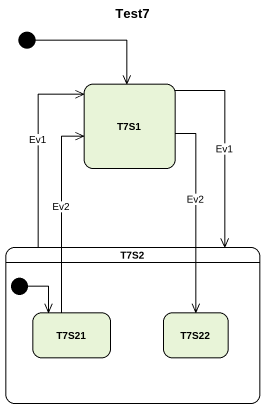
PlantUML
@startuml
title Test7
hide empty description
state T7S1
state T7S2 {
  state T7S21
  state T7S22
  [*] --> T7S21
}
[*] --> T7S1
T7S1 --> T7S2 : Ev1
T7S1 --> T7S22 : Ev2
T7S2 -up-> T7S1 : Ev1
T7S21 -up-> T7S1 : Ev2
@enduml
